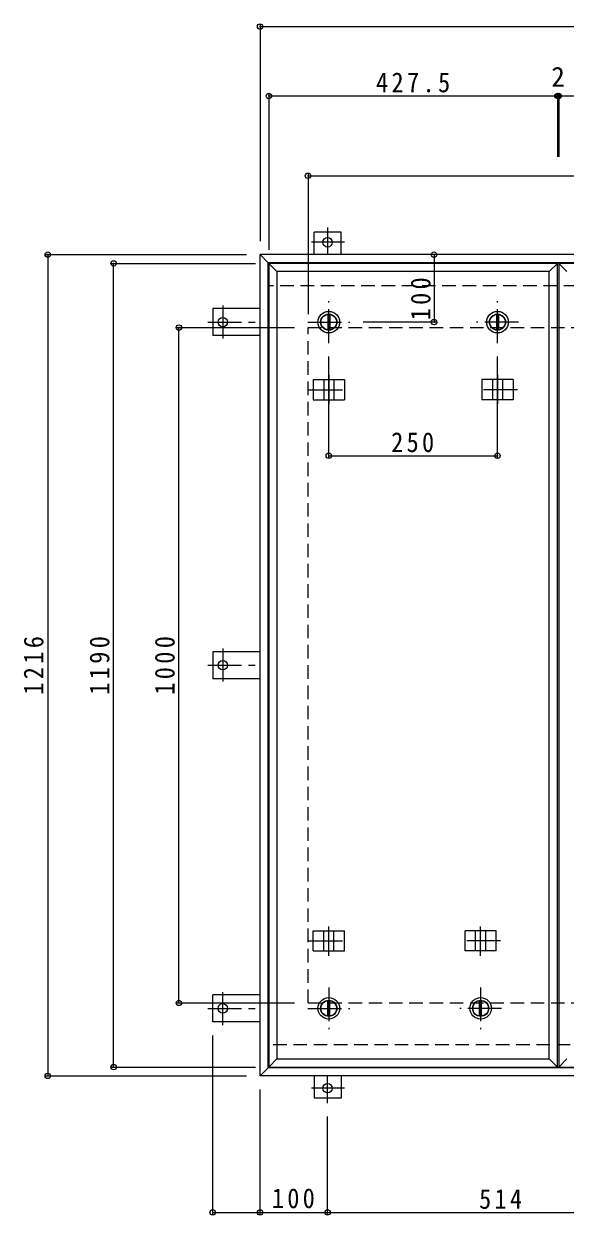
# Model space of a CAD drawing. Units: millimetres at full size, sheet at 1:10. Extents: x -2649 to 2767, y -1962 to 1737.
# Drawn here: x -2649 to -1847, y -201 to 1562 of the extents above; entities that cross this region are included whole.
import ezdxf
from ezdxf.enums import TextEntityAlignment as Align

# ---------------------------------------------------------------- set-up
doc = ezdxf.new("R2010")
doc.units = ezdxf.units.MM
doc.header["$LTSCALE"] = 10
doc.header["$PDMODE"] = 32
doc.header["$PDSIZE"] = 8
doc.linetypes.add('CHAIN1', pattern=[8, 5, -1, 1, -1])
doc.linetypes.add('DASHED2', pattern=[3, 2, -1])
for name, color, linetype, lineweight in [('0-1_躯体', 2, 'DASHED2', 9), ('0-2_仕上', 3, 'Continuous', 9), ('0-3_建具', 4, 'Continuous', 9), ('0-C', 2, 'Continuous', 9), ('0-E', 3, 'Continuous', 9), ('0-F', 7, 'Continuous', 9)]:
    doc.layers.add(name, color=color, linetype=linetype, lineweight=lineweight)
doc.styles.add('ＭＳ ゴシック', font='')
doc.styles.get('ＭＳ ゴシック').set_extended_font_data('MS Gothic')

msp = doc.modelspace()

# ---------------------------------------------------------------- linework, layer by layer
at = {"layer": '0-1_躯体'}
for p, q in [((-568.69, 1174.76), (-2286.69, 1174.76)), ((-2227.69, 1112.76), (-627.69, 1112.76)), ((-2227.69, 112.76), (-2227.69, 1112.76)), ((-2227.69, 112.76), (-627.69, 112.76)), ((-999.19, 50.76), (-2286.69, 50.76))]:
    msp.add_line(p, q, dxfattribs=at)
at = {"layer": '0-2_仕上'}
for p, q in [((-2273.69, 1195.76), (-2285.69, 1207.76)), ((-1858.19, 1207.76), (-2285.69, 1207.76)), ((-2285.69, 1207.76), (-2285.69, 17.76)), ((-1858.19, 1207.76), (-1870.19, 1195.76)), ((-1858.19, 17.76), (-1858.19, 1207.76)), ((-1844.19, 1195.76), (-1856.19, 1207.76)), ((-1428.69, 1207.76), (-1856.19, 1207.76)), ((-1856.19, 1207.76), (-1856.19, 17.76)), ((-1870.19, 1195.76), (-2273.69, 1195.76)), ((-2273.69, 1195.76), (-2273.69, 29.76)), ((-1870.19, 29.76), (-1870.19, 1195.76)), ((-2273.69, 29.76), (-1870.19, 29.76)), ((-1858.19, 17.76), (-1870.19, 29.76))]:
    msp.add_line(p, q, dxfattribs=at)
for points in [[(-2273.69, 29.76), (-2285.69, 17.76), (-1858.19, 17.76)], [(-1844.19, 29.76), (-1856.19, 17.76), (-1428.69, 17.76)]]:
    msp.add_lwpolyline(points, dxfattribs=at)
at = {"layer": '0-3_建具', "color": 2}
for p, q in [((-2298.69, 1220.76), (-2286.69, 1208.76)), ((-556.69, 1220.76), (-2298.69, 1220.76)), ((-2298.69, 4.76), (-2298.69, 1220.76)), ((-2286.69, 16.76), (-2286.69, 1208.76)), ((-2298.69, 4.76), (-2286.69, 16.76)), ((-556.69, 4.76), (-2298.69, 4.76))]:
    msp.add_line(p, q, dxfattribs=at)
at = {"layer": '0-3_建具', "linetype": 'CHAIN1'}
for p, q in [((-2196.94, 1042.88), (-2196.94, 999.64)), ((-1946.94, 1042.88), (-1946.94, 999.64)), ((-2226.35, 1020.76), (-2167.53, 1020.76)), ((-1917.53, 1020.76), (-1976.35, 1020.76)), ((-2196.94, 182.64), (-2196.94, 225.88)), ((-1971.94, 182.64), (-1971.94, 225.88)), ((-2226.35, 204.76), (-2167.53, 204.76)), ((-1942.53, 204.76), (-2001.35, 204.76))]:
    msp.add_line(p, q, dxfattribs=at)
at = {"layer": '0-3_建具'}
for p, q in [((-2220.03, 1035.76), (-2220.03, 1005.76)), ((-2220.03, 1035.76), (-2173.85, 1035.76)), ((-2204.44, 1035.76), (-2204.44, 1005.76)), ((-2189.44, 1035.76), (-2189.44, 1005.76)), ((-2173.85, 1035.76), (-2173.85, 1005.76)), ((-1923.85, 1035.76), (-1970.03, 1035.76)), ((-1970.03, 1035.76), (-1970.03, 1005.76)), ((-1954.44, 1035.76), (-1954.44, 1005.76)), ((-1939.44, 1035.76), (-1939.44, 1005.76)), ((-1923.85, 1035.76), (-1923.85, 1005.76)), ((-2220.03, 1005.76), (-2173.85, 1005.76)), ((-1923.85, 1005.76), (-1970.03, 1005.76)), ((-2220.03, 189.76), (-2220.03, 219.76)), ((-2220.03, 219.76), (-2173.85, 219.76)), ((-2204.44, 189.76), (-2204.44, 219.76)), ((-2189.44, 189.76), (-2189.44, 219.76)), ((-2173.85, 189.76), (-2173.85, 219.76)), ((-1948.85, 219.76), (-1995.03, 219.76)), ((-1995.03, 189.76), (-1995.03, 219.76)), ((-1979.44, 189.76), (-1979.44, 219.76)), ((-1964.44, 189.76), (-1964.44, 219.76)), ((-1948.85, 189.76), (-1948.85, 219.76)), ((-2220.03, 189.76), (-2173.85, 189.76)), ((-1948.85, 189.76), (-1995.03, 189.76))]:
    msp.add_line(p, q, dxfattribs=at)
at = {"layer": '0-3_建具', "color": 2}
for points in [[(-556.69, 1220.76), (-568.69, 1208.76), (-2286.69, 1208.76)], [(-556.69, 4.76), (-568.69, 16.76), (-2286.69, 16.76)]]:
    msp.add_lwpolyline(points, dxfattribs=at)
at = {"layer": '0-C', "linetype": 'CHAIN1'}
for p, q in [((-2196.94, 1089.76), (-2196.94, 1151.76)), ((-1946.94, 1089.76), (-1946.94, 1151.76)), ((-2227.94, 1120.76), (-2165.94, 1120.76)), ((-1915.94, 1120.76), (-1977.94, 1120.76)), ((-2196.94, 135.76), (-2196.94, 73.76)), ((-1971.94, 135.76), (-1971.94, 73.76)), ((-2227.94, 104.76), (-2165.94, 104.76)), ((-1940.94, 104.76), (-2002.94, 104.76))]:
    msp.add_line(p, q, dxfattribs=at)
at = {"layer": '0-C'}
for p, q in [((-2198.44, 1132.16), (-2198.44, 1109.36)), ((-2195.44, 1132.16), (-2195.44, 1109.36)), ((-1948.44, 1132.16), (-1948.44, 1109.36)), ((-1945.44, 1132.16), (-1945.44, 1109.36)), ((-2198.44, 93.36), (-2198.44, 116.16)), ((-2195.44, 93.36), (-2195.44, 116.16)), ((-1973.44, 93.36), (-1973.44, 116.16)), ((-1970.44, 93.36), (-1970.44, 116.16))]:
    msp.add_line(p, q, dxfattribs=at)
for centre, radius in [((-2196.94, 1120.76), 16), ((-2196.94, 1120.76), 12), ((-2196.94, 1120.76), 11.5), ((-1946.94, 1120.76), 16), ((-1946.94, 1120.76), 12), ((-1946.94, 1120.76), 11.5), ((-2196.94, 104.76), 16), ((-2196.94, 104.76), 12), ((-2196.94, 104.76), 11.5), ((-1971.94, 104.76), 16), ((-1971.94, 104.76), 12), ((-1971.94, 104.76), 11.5)]:
    msp.add_circle(centre, radius, dxfattribs=at)
at = {"layer": '0-E'}
for p, q in [((-2178.69, 1253.96), (-2218.69, 1253.96)), ((-2218.69, 1220.76), (-2218.69, 1253.96)), ((-2178.69, 1220.76), (-2178.69, 1253.96)), ((-2368.89, 1140.76), (-2368.89, 1100.76)), ((-2298.69, 1140.76), (-2368.89, 1140.76)), ((-2298.69, 1100.76), (-2368.89, 1100.76)), ((-2368.89, 632.76), (-2368.89, 592.76)), ((-2298.69, 632.76), (-2368.89, 632.76)), ((-2298.69, 592.76), (-2368.89, 592.76)), ((-2368.89, 84.76), (-2368.89, 124.76)), ((-2298.69, 124.76), (-2368.89, 124.76)), ((-2298.69, 84.76), (-2368.89, 84.76)), ((-2218.69, 4.76), (-2218.69, -28.44)), ((-2178.69, 4.76), (-2178.69, -28.44)), ((-2178.69, -28.44), (-2218.69, -28.44))]:
    msp.add_line(p, q, dxfattribs=at)
at = {"layer": '0-E', "linetype": 'CHAIN1'}
for p, q in [((-2198.69, 1261.12), (-2198.69, 1220.96)), ((-2173.85, 1238.96), (-2222.74, 1238.96)), ((-2353.89, 1145.6), (-2353.89, 1096.71)), ((-2376.05, 1120.76), (-2298.69, 1120.76)), ((-2353.89, 637.6), (-2353.89, 588.71)), ((-2376.05, 612.76), (-2298.69, 612.76)), ((-2353.89, 79.92), (-2353.89, 128.81)), ((-2376.05, 104.76), (-2298.69, 104.76)), ((-2198.69, -35.6), (-2198.69, 4.56)), ((-2173.85, -13.44), (-2222.74, -13.44))]:
    msp.add_line(p, q, dxfattribs=at)
at = {"layer": '0-E'}
for centre in [(-2198.69, 1238.96), (-2353.89, 1120.76), (-2353.89, 612.76), (-2353.89, 104.76), (-2198.69, -13.44)]:
    msp.add_circle(centre, 7, dxfattribs=at)
at = {"layer": '0-F'}
for p, q in [((-2298.69, 1561.47), (-2298.69, 1240.76)), ((-2298.69, 1558.47), (-556.69, 1558.47)), ((-2285.69, 1458.68), (-2285.69, 1227.76)), ((-2285.69, 1455.68), (-1858.19, 1455.68)), ((-1858.19, 1458.68), (-1858.19, 1365.36)), ((-1858.19, 1455.68), (-1856.19, 1455.68)), ((-1856.19, 1458.68), (-1856.19, 1365.36)), ((-1856.19, 1455.68), (-1428.69, 1455.68)), ((-2227.69, 1340.48), (-2227.69, 1132.76)), ((-2227.69, 1337.48), (-627.69, 1337.48)), ((-2616.24, 1220.76), (-2318.69, 1220.76)), ((-2613.24, 1220.76), (-2613.24, 4.76)), ((-2041.02, 1220.76), (-2041.02, 1120.76)), ((-2518.61, 1207.76), (-2305.69, 1207.76)), ((-2515.61, 17.76), (-2515.61, 1207.76)), ((-2421.94, 1112.76), (-2247.69, 1112.76)), ((-2418.94, 112.76), (-2418.94, 1112.76)), ((-2038.02, 1120.76), (-2145.94, 1120.76)), ((-2196.94, 919.93), (-2196.94, 1069.76)), ((-1946.94, 919.93), (-1946.94, 1069.76)), ((-2196.94, 922.93), (-1946.94, 922.93)), ((-2421.94, 112.76), (-2247.69, 112.76)), ((-2368.89, -200.48), (-2368.89, 64.76)), ((-2518.61, 17.76), (-2305.69, 17.76)), ((-2616.24, 4.76), (-2318.69, 4.76)), ((-2298.69, -200.48), (-2298.69, -15.24)), ((-2198.69, -200.48), (-2198.69, -55.6)), ((-2368.89, -197.48), (-2298.69, -197.48)), ((-2298.69, -197.48), (-2198.69, -197.48)), ((-2198.69, -197.48), (-1684.69, -197.48))]:
    msp.add_line(p, q, dxfattribs=at)
for p in [(-2298.69, 1558.47), (-2285.69, 1455.68), (-1858.19, 1455.68), (-1856.19, 1455.68), (-2227.69, 1337.48), (-2613.24, 1220.76), (-2041.02, 1220.76), (-2515.61, 1207.76), (-2418.94, 1112.76), (-2041.02, 1120.76), (-2196.94, 922.93), (-1946.94, 922.93), (-2418.94, 112.76), (-2515.61, 17.76), (-2613.24, 4.76), (-2368.89, -197.48), (-2298.69, -197.48), (-2198.69, -197.48)]:
    msp.add_point(p, dxfattribs=at)

# ---------------------------------------------------------------- texts
at = {"layer": '0-F', "color": 2, "style": 'ＭＳ ゴシック'}
msp.add_text('2', height=29.33, dxfattribs=at).set_placement((-1867.19, 1460.68), align=Align.BOTTOM_LEFT)
at = {"layer": '0-F', "color": 2, "char_height": 29.33, "attachment_point": 7, "style": 'ＭＳ ゴシック'}
for s, insert in [('\\T1.28;\\W0.9;427.5', (-2126.94, 1460.68)), ('\\T1.27;\\W0.9;250', (-2104.44, 927.93)), ('\\T1.27;\\W0.9;100', (-2281.19, -191.48)), ('\\T1.27;\\W0.9;514', (-1974.19, -192.48))]:
    msp.add_mtext(s, dxfattribs=dict(at, insert=insert))
at = {"layer": '0-F', "color": 2, "char_height": 29.33, "attachment_point": 7, "rotation": 90, "style": 'ＭＳ ゴシック'}
for s, insert in [('\\T1.27;\\W0.9;100', (-2045.82, 1123.54)), ('\\T1.28;\\W0.9;1216', (-2619.24, 569.01)), ('\\T1.28;\\W0.9;1190', (-2521.61, 569.01)), ('\\T1.28;\\W0.9;1000', (-2424.94, 569.01))]:
    msp.add_mtext(s, dxfattribs=dict(at, insert=insert))

doc.saveas('drawing.dxf')
